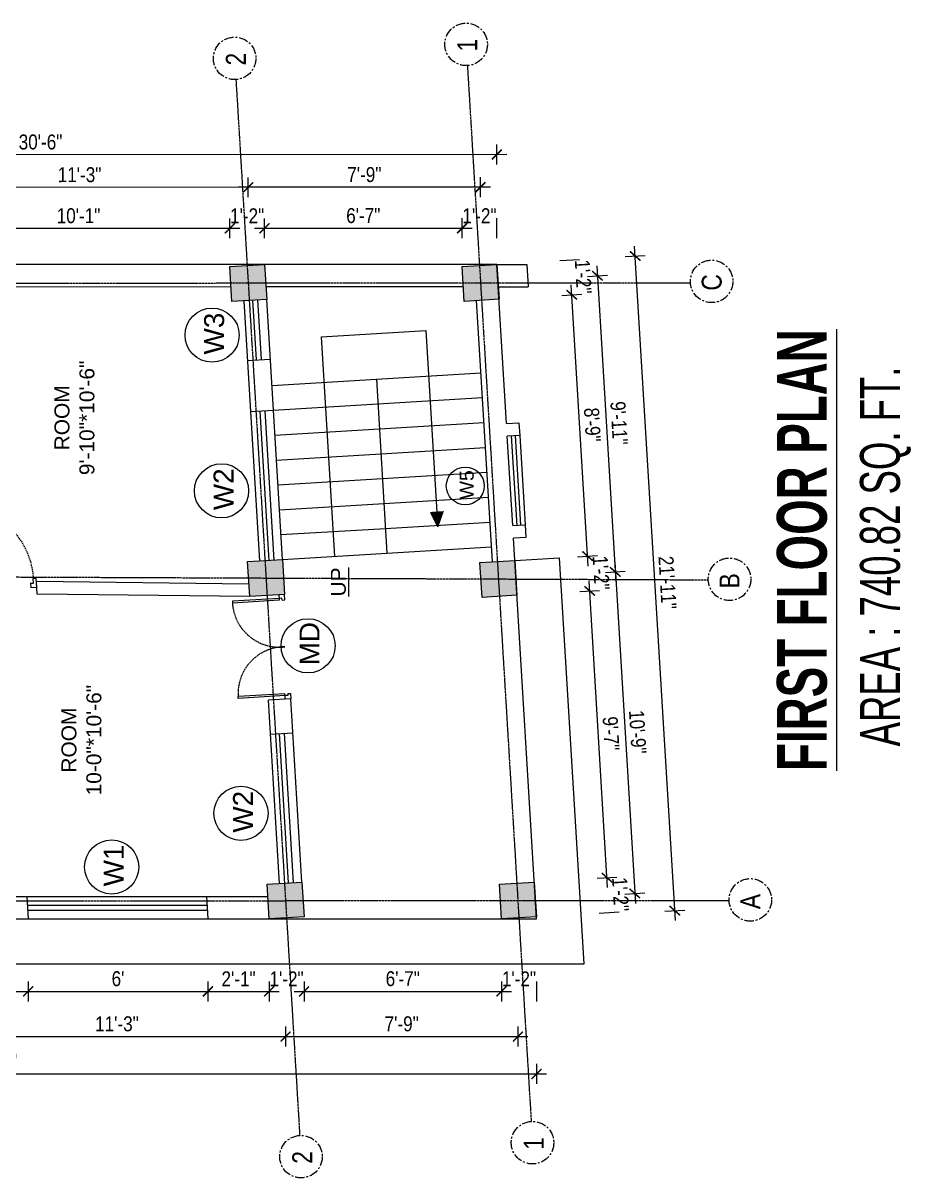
# Model space of a CAD drawing. Header units: inches. Extents: x -10117506 to -5032697, y -6529230 to -3254494.
# Drawn here: x -5033053.4 to -5032697.4, y -3257529.3 to -3257066 of the extents above; entities that cross this region are included whole.
import ezdxf

# ---------------------------------------------------------------- set-up
doc = ezdxf.new("R2010")
doc.units = ezdxf.units.IN
doc.header["$LTSCALE"] = 2
doc.header["$MEASUREMENT"] = 0
doc.header["$PDMODE"] = 34
doc.linetypes.add('CENTER', pattern=[2, 1.25, -0.25, 0.25, -0.25])
doc.linetypes.add('HIDDEN', pattern=[0.375, 0.25, -0.125])
doc.layers.get('0').update_dxf_attribs({"linetype": 'CONTINUOUS'})
doc.layers.get('DEFPOINTS').update_dxf_attribs({"color": 141, "linetype": 'CONTINUOUS'})
doc.layers.add('A-Hatch', color=7, linetype='CONTINUOUS')
for name, color, linetype, lineweight in [('Annotate-Lite.w', 177, 'CONTINUOUS', 9), ('Annotations-Bold.w', 177, 'CONTINUOUS', 13), ('DIM 1-100', 4, 'CONTINUOUS', 13), ('Door-Window.w', 4, 'CONTINUOUS', 15), ('TEXT', 181, 'CONTINUOUS', 25), ('Text-100.w', 254, 'CONTINUOUS', 9)]:
    doc.layers.add(name, color=color, linetype=linetype, lineweight=lineweight)
doc.styles.add('ARAIL', font='ARIALN.TTF')
doc.styles.add('Arial', font='arial.ttf', dxfattribs={"width": 0.8, "height": 12})
doc.styles.add('arial.', font='arial.ttf')
doc.styles.add('gaurav', font='arial.ttf')
doc.styles.get("Standard").update_dxf_attribs({"font": 'ARIALN.TTF'})
doc.dimstyles.new('1 by 96', dxfattribs={"dimtxt": 6, "dimasz": 4, "dimexe": 4, "dimexo": 4, "dimgap": 2, "dimtad": 1, "dimdec": 0, "dimzin": 0, "dimdsep": 46, "dimlunit": 4, "dimtxsty": 'Standard', "dimblk": 'ARCHTICK', "dimcen": 0, "dimdle": 4, "dimadec": 0, "dimazin": 0, "dimtfac": 1, "dimtdec": 0, "dimtix": 1, "dimtofl": 0, "dimtmove": 1, "dimatfit": 3, "dimldrblk": 'ARCHTICK', "dimfxl": 4, "dimfxlon": 1, "dimtolj": 1, "dimtzin": 0, "dimlwd": -1, "dimlwe": -1, "dimarcsym": 0})

# ---------------------------------------------------------------- blocks, each defined once
blk = doc.blocks.new('3-0')
at = {"ltscale": 3}
for p, q in [((11063.05, 10097.68), (11065.97, 10099.9)), ((11063.05, 10097.68), (11064.53, 10095.73)), ((11065.25, 10097.81), (11066.71, 10098.92)), ((11065.99, 10096.84), (11065.25, 10097.81)), ((11065.97, 10099.9), (11066.71, 10098.92)), ((11065.99, 10096.84), (11064.53, 10095.73)), ((11085.5, 10074.13), (11110.32, 10092.96)), ((11111.05, 10091.97), (11110.32, 10092.96)), ((11086.24, 10073.15), (11111.05, 10091.97)), ((11086.24, 10073.15), (11085.5, 10074.13)), ((11084.04, 10073.02), (11082.57, 10071.91)), ((11082.57, 10071.91), (11084.79, 10068.98)), ((11084.04, 10073.02), (11084.78, 10072.04)), ((11084.78, 10072.04), (11086.24, 10073.15)), ((11084.79, 10068.98), (11087.72, 10071.2)), ((11087.72, 10071.2), (11086.24, 10073.15))]:
    blk.add_line(p, q, dxfattribs=at)
at = {"layer": 'Door-Window.w', "color": 9, "linetype": 'HIDDEN', "lineweight": 18}
blk.add_arc((11085.5, 10074.13), 31.16, 37.1906, 127.1465, dxfattribs=at)
blk = doc.blocks.new('FDFDRE')
at = {"ltscale": 3}
for p, q in [((165701.11, -58637.82), (165701.1, -58641.5)), ((165701.1, -58641.5), (165703.55, -58641.5)), ((165704.78, -58637.83), (165701.11, -58637.82)), ((165703.55, -58641.5), (165703.53, -58672.63)), ((165704.78, -58639.66), (165703.55, -58639.66)), ((165703.55, -58639.66), (165703.55, -58641.5)), ((165703.55, -58641.5), (165704.78, -58641.5)), ((165704.78, -58641.5), (165704.76, -58672.65)), ((165704.78, -58639.66), (165704.78, -58637.83)), ((165766.98, -58637.83), (165770.65, -58637.82)), ((165766.98, -58639.66), (165766.98, -58637.83)), ((165766.98, -58639.66), (165768.2, -58639.66)), ((165766.98, -58641.5), (165767, -58672.65)), ((165768.2, -58641.5), (165766.98, -58641.5)), ((165768.2, -58639.66), (165768.2, -58641.5)), ((165770.65, -58641.5), (165768.2, -58641.5)), ((165768.2, -58641.5), (165768.22, -58672.63)), ((165770.65, -58637.82), (165770.65, -58641.5)), ((165703.53, -58672.63), (165704.76, -58672.65)), ((165768.22, -58672.63), (165767, -58672.65))]:
    blk.add_line(p, q, dxfattribs=at)
at = {"layer": 'Door-Window.w', "color": 9, "linetype": 'HIDDEN', "lineweight": 18}
for centre, start, end in [((165704.78, -58641.5), 269.96183, 3.38353), ((165766.98, -58641.5), 176.61647, 270.03817)]:
    blk.add_arc(centre, 31.16, start, end, dxfattribs=at)
blk = doc.blocks.new('*D1409')
at = {"layer": 'DEFPOINTS', "color": 0, "ltscale": 0.5, "transparency": 16777216}
for p in [(-5032848.43, -3257410.59), (-5032819.23, -3257408.83), (-5032847.58, -3257424.57)]:
    blk.add_point(p, dxfattribs=at)
at = {"layer": 'DIM 1-100', "color": 0, "ltscale": 0.5, "transparency": 16777216}
for p, q in [((-5032823.22, -3257409.07), (-5032815.24, -3257408.59)), ((-5032822.38, -3257423.04), (-5032814.39, -3257422.56))]:
    blk.add_line(p, q, dxfattribs=at)
at = {"layer": 'DIM 1-100', "color": 0, "ltscale": 0.5, "transparency": 16777216, "insert": (-5032813.81, -3257415.51), "char_height": 6, "attachment_point": 5, "rotation": 273.4571}
blk.add_mtext('\\A1;1\'-2"', dxfattribs=at)
blk = doc.blocks.new('_ArchTick')
at = {"color": 0, "linetype": 'ByBlock', "const_width": 0.15}
blk.add_lwpolyline([(-0.5, -0.5), (0.5, 0.5)], dxfattribs=at)
blk = doc.blocks.new('*D1410')
at = {"layer": 'DEFPOINTS', "color": 0, "ltscale": 0.5, "transparency": 16777216}
for p in [(-5032855.38, -3257295.58), (-5032826.18, -3257293.82), (-5032848.43, -3257410.59)]:
    blk.add_point(p, dxfattribs=at)
at = {"layer": 'DIM 1-100', "color": 0, "ltscale": 0.5, "transparency": 16777216}
for p, q in [((-5032818.99, -3257412.82), (-5032826.42, -3257289.83)), ((-5032830.17, -3257294.06), (-5032822.19, -3257293.58)), ((-5032823.22, -3257409.07), (-5032815.24, -3257408.59))]:
    blk.add_line(p, q, dxfattribs=at)
at = {"layer": 'DIM 1-100', "color": 0, "ltscale": 0.5, "transparency": 16777216, "xscale": 4, "yscale": 4, "zscale": 4}
for p, rotation in [((-5032826.18, -3257293.82), 93.45713446573382), ((-5032819.23, -3257408.83), 273.4571344657338)]:
    blk.add_blockref('_ArchTick', p, dxfattribs=dict(at, rotation=rotation))
at = {"layer": 'DIM 1-100', "color": 0, "ltscale": 0.5, "transparency": 16777216, "insert": (-5032817.65, -3257351.02), "char_height": 6, "attachment_point": 5, "rotation": 273.4571}
blk.add_mtext('\\A1;9\'-7"', dxfattribs=at)
blk = doc.blocks.new('*D1411')
at = {"layer": 'DEFPOINTS', "color": 0, "ltscale": 0.5, "transparency": 16777216}
for p in [(-5032856.22, -3257281.61), (-5032827.02, -3257279.84), (-5032855.38, -3257295.58)]:
    blk.add_point(p, dxfattribs=at)
at = {"layer": 'DIM 1-100', "color": 0, "ltscale": 0.5, "transparency": 16777216}
for p, q in [((-5032831.02, -3257280.09), (-5032823.03, -3257279.6)), ((-5032830.17, -3257294.06), (-5032822.19, -3257293.58))]:
    blk.add_line(p, q, dxfattribs=at)
at = {"layer": 'DIM 1-100', "color": 0, "ltscale": 0.5, "transparency": 16777216, "insert": (-5032821.6, -3257286.53), "char_height": 6, "attachment_point": 5, "rotation": 273.4571}
blk.add_mtext('\\A1;1\'-2"', dxfattribs=at)
blk = doc.blocks.new('*D1412')
at = {"layer": 'DEFPOINTS', "color": 0, "ltscale": 0.5, "transparency": 16777216}
for p in [(-5032833.36, -3257175.04), (-5032862.55, -3257176.8), (-5032856.22, -3257281.61)]:
    blk.add_point(p, dxfattribs=at)
at = {"layer": 'DIM 1-100', "color": 0, "ltscale": 0.5, "transparency": 16777216}
for p, q in [((-5032826.78, -3257283.84), (-5032833.6, -3257171.04)), ((-5032837.35, -3257175.28), (-5032829.36, -3257174.79)), ((-5032831.02, -3257280.09), (-5032823.03, -3257279.6))]:
    blk.add_line(p, q, dxfattribs=at)
at = {"layer": 'DIM 1-100', "color": 0, "ltscale": 0.5, "transparency": 16777216, "xscale": 4, "yscale": 4, "zscale": 4}
for p, rotation in [((-5032833.36, -3257175.04), 93.45713446573382), ((-5032827.02, -3257279.84), 273.4571344657338)]:
    blk.add_blockref('_ArchTick', p, dxfattribs=dict(at, rotation=rotation))
at = {"layer": 'DIM 1-100', "color": 0, "ltscale": 0.5, "transparency": 16777216, "insert": (-5032825.14, -3257227.13), "char_height": 6, "attachment_point": 5, "rotation": 273.4571}
blk.add_mtext('\\A1;8\'-9"', dxfattribs=at)
blk = doc.blocks.new('*D1413')
at = {"layer": 'DEFPOINTS', "color": 0, "ltscale": 0.5, "transparency": 16777216}
for p in [(-5032834.2, -3257161.06), (-5032863.4, -3257162.82), (-5032862.55, -3257176.8)]:
    blk.add_point(p, dxfattribs=at)
at = {"layer": 'DIM 1-100', "color": 0, "ltscale": 0.5, "transparency": 16777216}
for p, q in [((-5032838.19, -3257161.3), (-5032830.21, -3257160.82)), ((-5032837.35, -3257175.28), (-5032829.36, -3257174.79))]:
    blk.add_line(p, q, dxfattribs=at)
at = {"layer": 'DIM 1-100', "color": 0, "ltscale": 0.5, "transparency": 16777216, "insert": (-5032828.77, -3257167.75), "char_height": 6, "attachment_point": 5, "rotation": 273.4571}
blk.add_mtext('\\A1;1\'-2"', dxfattribs=at)
blk = doc.blocks.new('*D1414')
at = {"layer": 'DEFPOINTS', "color": 0, "ltscale": 0.5, "transparency": 16777216}
for p in [(-5032869.96, -3257170.23), (-5032815.91, -3257286.19), (-5032862.79, -3257289.02)]:
    blk.add_point(p, dxfattribs=at)
at = {"layer": 'DIM 1-100', "color": 0, "ltscale": 0.5, "transparency": 16777216}
for p, q in [((-5032827.07, -3257167.64), (-5032819.09, -3257167.16)), ((-5032823.32, -3257163.41), (-5032815.66, -3257290.18)), ((-5032819.9, -3257286.43), (-5032811.91, -3257285.94))]:
    blk.add_line(p, q, dxfattribs=at)
at = {"layer": 'DIM 1-100', "color": 0, "ltscale": 0.5, "transparency": 16777216, "xscale": 4, "yscale": 4, "zscale": 4}
for p, rotation in [((-5032823.08, -3257167.4), 93.45713446573382), ((-5032815.91, -3257286.19), 273.4571344657338)]:
    blk.add_blockref('_ArchTick', p, dxfattribs=dict(at, rotation=rotation))
at = {"layer": 'DIM 1-100', "color": 0, "ltscale": 0.5, "transparency": 16777216, "insert": (-5032814.44, -3257226.49), "char_height": 6, "attachment_point": 5, "rotation": 273.4571}
blk.add_mtext('\\A1;9\'-11"', dxfattribs=at)
blk = doc.blocks.new('*D1415')
at = {"layer": 'DEFPOINTS', "color": 0, "ltscale": 0.5, "transparency": 16777216}
for p in [(-5032862.79, -3257289.02), (-5032808.11, -3257415.17), (-5032854.99, -3257418)]:
    blk.add_point(p, dxfattribs=at)
at = {"layer": 'DIM 1-100', "color": 0, "ltscale": 0.5, "transparency": 16777216}
for p, q in [((-5032816.15, -3257282.19), (-5032807.87, -3257419.16)), ((-5032819.9, -3257286.43), (-5032811.91, -3257285.94)), ((-5032812.11, -3257415.41), (-5032804.12, -3257414.93))]:
    blk.add_line(p, q, dxfattribs=at)
at = {"layer": 'DIM 1-100', "color": 0, "ltscale": 0.5, "transparency": 16777216, "xscale": 4, "yscale": 4, "zscale": 4}
for p, rotation in [((-5032815.91, -3257286.19), 93.45713446573382), ((-5032808.11, -3257415.17), 273.4571344657338)]:
    blk.add_blockref('_ArchTick', p, dxfattribs=dict(at, rotation=rotation))
at = {"layer": 'DIM 1-100', "color": 0, "ltscale": 0.5, "transparency": 16777216, "insert": (-5032806.96, -3257350.37), "char_height": 6, "attachment_point": 5, "rotation": 273.4571}
blk.add_mtext('\\A1;10\'-9"', dxfattribs=at)
blk = doc.blocks.new('*D1416')
at = {"layer": 'DEFPOINTS', "color": 0, "ltscale": 0.5, "transparency": 16777216}
for p in [(-5032807.92, -3257159.47), (-5032863.4, -3257162.82), (-5032847.53, -3257425.41)]:
    blk.add_point(p, dxfattribs=at)
at = {"layer": 'DIM 1-100', "color": 0, "ltscale": 0.5, "transparency": 16777216}
for p, q in [((-5032791.82, -3257426.05), (-5032808.16, -3257155.48)), ((-5032811.92, -3257159.71), (-5032803.93, -3257159.23)), ((-5032796.05, -3257422.3), (-5032788.07, -3257421.82))]:
    blk.add_line(p, q, dxfattribs=at)
at = {"layer": 'DIM 1-100', "color": 0, "ltscale": 0.5, "transparency": 16777216, "xscale": 4, "yscale": 4, "zscale": 4}
for p, rotation in [((-5032807.92, -3257159.47), 93.45713446573382), ((-5032792.06, -3257422.06), 273.4571344657338)]:
    blk.add_blockref('_ArchTick', p, dxfattribs=dict(at, rotation=rotation))
at = {"layer": 'DIM 1-100', "color": 0, "ltscale": 0.5, "transparency": 16777216, "insert": (-5032794.99, -3257290.46), "char_height": 6, "attachment_point": 5, "rotation": 273.4571}
blk.add_mtext('\\A1;21\'-11"', dxfattribs=at)
blk = doc.blocks.new('*D1417')
at = {"layer": 'DEFPOINTS', "color": 0, "ltscale": 0.5, "transparency": 16777216}
for p in [(-5032963.15, -3257131.9), (-5032963.13, -3257170.27), (-5032869.96, -3257170.23)]:
    blk.add_point(p, dxfattribs=at)
at = {"layer": 'DIM 1-100', "color": 0, "ltscale": 0.5, "transparency": 16777216}
for p, q in [((-5032963.14, -3257135.9), (-5032963.15, -3257127.9)), ((-5032869.98, -3257135.86), (-5032869.98, -3257127.86)), ((-5032865.98, -3257131.86), (-5032967.15, -3257131.9))]:
    blk.add_line(p, q, dxfattribs=at)
at = {"layer": 'DIM 1-100', "color": 0, "ltscale": 0.5, "transparency": 16777216, "xscale": 4, "yscale": 4, "zscale": 4}
for p, rotation in [((-5032963.15, -3257131.9), 180.024891080432), ((-5032869.98, -3257131.86), 0.02489108043199906)]:
    blk.add_blockref('_ArchTick', p, dxfattribs=dict(at, rotation=rotation))
at = {"layer": 'DIM 1-100', "color": 0, "ltscale": 0.5, "transparency": 16777216, "insert": (-5032916.56, -3257126.82), "char_height": 6, "attachment_point": 5, "rotation": 0.0249}
blk.add_mtext('\\A1;7\'-9"', dxfattribs=at)
blk = doc.blocks.new('*D1418')
at = {"layer": 'DEFPOINTS', "color": 0, "ltscale": 0.5, "transparency": 16777216}
for p in [(-5033229.42, -3257118.89), (-5033229.4, -3257162.98), (-5032863.4, -3257162.82)]:
    blk.add_point(p, dxfattribs=at)
at = {"layer": 'DIM 1-100', "color": 0, "ltscale": 0.5, "transparency": 16777216}
for p, q in [((-5033229.41, -3257122.89), (-5033229.42, -3257114.89)), ((-5032863.41, -3257122.73), (-5032863.42, -3257114.73)), ((-5032859.42, -3257118.73), (-5033233.42, -3257118.89))]:
    blk.add_line(p, q, dxfattribs=at)
at = {"layer": 'DIM 1-100', "color": 0, "ltscale": 0.5, "transparency": 16777216, "xscale": 4, "yscale": 4, "zscale": 4}
for p, rotation in [((-5032863.42, -3257118.73), 0.02489108051840993), ((-5033229.42, -3257118.89), 180.0248910805184)]:
    blk.add_blockref('_ArchTick', p, dxfattribs=dict(at, rotation=rotation))
at = {"layer": 'DIM 1-100', "color": 0, "ltscale": 0.5, "transparency": 16777216, "insert": (-5033046.42, -3257113.75), "char_height": 6, "attachment_point": 5, "rotation": 0.0249}
blk.add_mtext('\\A1;30\'-6"', dxfattribs=at)
blk = doc.blocks.new('*D1419')
at = {"layer": 'DEFPOINTS', "color": 0, "ltscale": 0.5, "transparency": 16777216}
for p in [(-5032970.54, -3257148.36), (-5032970.54, -3257163.71), (-5032956.56, -3257162.86)]:
    blk.add_point(p, dxfattribs=at)
at = {"layer": 'DIM 1-100', "color": 0, "ltscale": 0.5, "transparency": 16777216}
for p, q in [((-5032970.54, -3257152.36), (-5032970.55, -3257144.36)), ((-5032956.57, -3257152.35), (-5032956.57, -3257144.35))]:
    blk.add_line(p, q, dxfattribs=at)
at = {"layer": 'DIM 1-100', "color": 0, "ltscale": 0.5, "transparency": 16777216, "insert": (-5032963.56, -3257143.34), "char_height": 6, "attachment_point": 5, "rotation": 0.0249}
blk.add_mtext('\\A1;1\'-2"', dxfattribs=at)
blk = doc.blocks.new('*D1420')
at = {"layer": 'DEFPOINTS', "color": 0, "ltscale": 0.5, "transparency": 16777216}
for p in [(-5032877.38, -3257148.32), (-5032956.56, -3257162.86), (-5032877.37, -3257163.67)]:
    blk.add_point(p, dxfattribs=at)
at = {"layer": 'DIM 1-100', "color": 0, "ltscale": 0.5, "transparency": 16777216}
for p, q in [((-5032960.57, -3257148.35), (-5032873.38, -3257148.32)), ((-5032956.57, -3257152.35), (-5032956.57, -3257144.35)), ((-5032877.38, -3257152.32), (-5032877.38, -3257144.32))]:
    blk.add_line(p, q, dxfattribs=at)
at = {"layer": 'DIM 1-100', "color": 0, "ltscale": 0.5, "transparency": 16777216, "xscale": 4, "yscale": 4, "zscale": 4}
for p, rotation in [((-5032956.57, -3257148.35), 180.0248910777408), ((-5032877.38, -3257148.32), 0.02489107774082232)]:
    blk.add_blockref('_ArchTick', p, dxfattribs=dict(at, rotation=rotation))
at = {"layer": 'DIM 1-100', "color": 0, "ltscale": 0.5, "transparency": 16777216, "insert": (-5032916.98, -3257143.27), "char_height": 6, "attachment_point": 5, "rotation": 0.0249}
blk.add_mtext('\\A1;6\'-7"', dxfattribs=at)
blk = doc.blocks.new('*D1421')
at = {"layer": 'DEFPOINTS', "color": 0, "ltscale": 0.5, "transparency": 16777216}
for p in [(-5032863.4, -3257148.31), (-5032877.37, -3257163.67), (-5032863.4, -3257162.82)]:
    blk.add_point(p, dxfattribs=at)
at = {"layer": 'DIM 1-100', "color": 0, "ltscale": 0.5, "transparency": 16777216}
for p, q in [((-5032877.38, -3257152.32), (-5032877.38, -3257144.32)), ((-5032863.4, -3257152.31), (-5032863.4, -3257144.31))]:
    blk.add_line(p, q, dxfattribs=at)
at = {"layer": 'DIM 1-100', "color": 0, "ltscale": 0.5, "transparency": 16777216, "insert": (-5032870.39, -3257143.3), "char_height": 6, "attachment_point": 5, "rotation": 0.0249}
blk.add_mtext('\\A1;1\'-2"', dxfattribs=at)
blk = doc.blocks.new('*D1422')
at = {"layer": 'DEFPOINTS', "color": 0, "ltscale": 0.5, "transparency": 16777216}
for p in [(-5033091.81, -3257148.41), (-5033091.81, -3257162.92), (-5032970.54, -3257163.71)]:
    blk.add_point(p, dxfattribs=at)
at = {"layer": 'DIM 1-100', "color": 0, "ltscale": 0.5, "transparency": 16777216}
for p, q in [((-5032966.54, -3257148.36), (-5033095.81, -3257148.41)), ((-5033091.81, -3257152.41), (-5033091.81, -3257144.41)), ((-5032970.54, -3257152.36), (-5032970.55, -3257144.36))]:
    blk.add_line(p, q, dxfattribs=at)
at = {"layer": 'DIM 1-100', "color": 0, "ltscale": 0.5, "transparency": 16777216, "xscale": 4, "yscale": 4, "zscale": 4}
for p, rotation in [((-5033091.81, -3257148.41), 180.0248910777408), ((-5032970.54, -3257148.36), 0.0248910777407918)]:
    blk.add_blockref('_ArchTick', p, dxfattribs=dict(at, rotation=rotation))
at = {"layer": 'DIM 1-100', "color": 0, "ltscale": 0.5, "transparency": 16777216, "insert": (-5033031.18, -3257143.32), "char_height": 6, "attachment_point": 5, "rotation": 0.0249}
blk.add_mtext('\\A1;10\'-1"', dxfattribs=at)
blk = doc.blocks.new('*D1433')
at = {"layer": 'DEFPOINTS', "color": 0, "ltscale": 0.5, "transparency": 16777216}
for p in [(-5033098.39, -3257131.96), (-5033098.37, -3257170.33), (-5032963.13, -3257170.27)]:
    blk.add_point(p, dxfattribs=at)
at = {"layer": 'DIM 1-100', "color": 0, "ltscale": 0.5, "transparency": 16777216}
for p, q in [((-5033098.39, -3257135.96), (-5033098.39, -3257127.96)), ((-5032963.14, -3257135.9), (-5032963.15, -3257127.9)), ((-5032959.15, -3257131.9), (-5033102.39, -3257131.96))]:
    blk.add_line(p, q, dxfattribs=at)
at = {"layer": 'DIM 1-100', "color": 0, "ltscale": 0.5, "transparency": 16777216, "xscale": 4, "yscale": 4, "zscale": 4}
for p, rotation in [((-5033098.39, -3257131.96), 180.0248910777408), ((-5032963.15, -3257131.9), 0.0248910777407918)]:
    blk.add_blockref('_ArchTick', p, dxfattribs=dict(at, rotation=rotation))
at = {"layer": 'DIM 1-100', "color": 0, "ltscale": 0.5, "transparency": 16777216, "insert": (-5033030.77, -3257126.87), "char_height": 6, "attachment_point": 5, "rotation": 0.0249}
blk.add_mtext('\\A1;11\'-3"', dxfattribs=at)
blk = doc.blocks.new('*D1441')
at = {"layer": 'DEFPOINTS', "color": 0, "ltscale": 0.5, "transparency": 16777216}
for p in [(-5033076, -3257424.57), (-5033051.4, -3257425.41), (-5033051.4, -3257454.47)]:
    blk.add_point(p, dxfattribs=at)
at = {"layer": 'DIM 1-100', "color": 0, "ltscale": 0.5, "transparency": 16777216}
for p, q in [((-5033080, -3257454.47), (-5033047.4, -3257454.47)), ((-5033076, -3257450.47), (-5033076, -3257458.47)), ((-5033051.4, -3257450.47), (-5033051.4, -3257458.47))]:
    blk.add_line(p, q, dxfattribs=at)
at = {"layer": 'DIM 1-100', "color": 0, "ltscale": 0.5, "transparency": 16777216, "xscale": 4, "yscale": 4, "zscale": 4, "rotation": 180}
blk.add_blockref('_ArchTick', (-5033076, -3257454.47), dxfattribs=at)
at = {"layer": 'DIM 1-100', "color": 0, "ltscale": 0.5, "transparency": 16777216, "xscale": 4, "yscale": 4, "zscale": 4}
blk.add_blockref('_ArchTick', (-5033051.4, -3257454.47), dxfattribs=at)
at = {"layer": 'DIM 1-100', "color": 0, "ltscale": 0.5, "transparency": 16777216, "insert": (-5033063.7, -3257449.45), "char_height": 6, "attachment_point": 5}
blk.add_mtext('\\A1;2\'-1"', dxfattribs=at)
blk = doc.blocks.new('*D1442')
at = {"layer": 'DEFPOINTS', "color": 0, "ltscale": 0.5, "transparency": 16777216}
for p in [(-5033051.4, -3257425.41), (-5032979.27, -3257425.41), (-5032979.27, -3257454.47)]:
    blk.add_point(p, dxfattribs=at)
at = {"layer": 'DIM 1-100', "color": 0, "ltscale": 0.5, "transparency": 16777216}
for p, q in [((-5033055.4, -3257454.47), (-5032975.27, -3257454.47)), ((-5033051.4, -3257450.47), (-5033051.4, -3257458.47)), ((-5032979.27, -3257450.47), (-5032979.27, -3257458.47))]:
    blk.add_line(p, q, dxfattribs=at)
at = {"layer": 'DIM 1-100', "color": 0, "ltscale": 0.5, "transparency": 16777216, "xscale": 4, "yscale": 4, "zscale": 4, "rotation": 180}
blk.add_blockref('_ArchTick', (-5033051.4, -3257454.47), dxfattribs=at)
at = {"layer": 'DIM 1-100', "color": 0, "ltscale": 0.5, "transparency": 16777216, "xscale": 4, "yscale": 4, "zscale": 4}
blk.add_blockref('_ArchTick', (-5032979.27, -3257454.47), dxfattribs=at)
at = {"layer": 'DIM 1-100', "color": 0, "ltscale": 0.5, "transparency": 16777216, "insert": (-5033015.34, -3257449.4), "char_height": 6, "attachment_point": 5}
blk.add_mtext("\\A1;6'", dxfattribs=at)
blk = doc.blocks.new('*D1443')
at = {"layer": 'DEFPOINTS', "color": 0, "ltscale": 0.5, "transparency": 16777216}
for p in [(-5032979.27, -3257425.41), (-5032954.73, -3257425.41), (-5032954.73, -3257454.47)]:
    blk.add_point(p, dxfattribs=at)
at = {"layer": 'DIM 1-100', "color": 0, "ltscale": 0.5, "transparency": 16777216}
for p, q in [((-5032983.27, -3257454.47), (-5032950.73, -3257454.47)), ((-5032979.27, -3257450.47), (-5032979.27, -3257458.47)), ((-5032954.73, -3257450.47), (-5032954.73, -3257458.47))]:
    blk.add_line(p, q, dxfattribs=at)
at = {"layer": 'DIM 1-100', "color": 0, "ltscale": 0.5, "transparency": 16777216, "xscale": 4, "yscale": 4, "zscale": 4, "rotation": 180}
blk.add_blockref('_ArchTick', (-5032979.27, -3257454.47), dxfattribs=at)
at = {"layer": 'DIM 1-100', "color": 0, "ltscale": 0.5, "transparency": 16777216, "xscale": 4, "yscale": 4, "zscale": 4}
blk.add_blockref('_ArchTick', (-5032954.73, -3257454.47), dxfattribs=at)
at = {"layer": 'DIM 1-100', "color": 0, "ltscale": 0.5, "transparency": 16777216, "insert": (-5032967, -3257449.45), "char_height": 6, "attachment_point": 5}
blk.add_mtext('\\A1;2\'-1"', dxfattribs=at)
blk = doc.blocks.new('*D1444')
at = {"layer": 'DEFPOINTS', "color": 0, "ltscale": 0.5, "transparency": 16777216}
for p in [(-5032954.73, -3257425.41), (-5032940.75, -3257424.57), (-5032940.75, -3257454.47)]:
    blk.add_point(p, dxfattribs=at)
at = {"layer": 'DIM 1-100', "color": 0, "ltscale": 0.5, "transparency": 16777216}
for p, q in [((-5032954.73, -3257450.47), (-5032954.73, -3257458.47)), ((-5032940.75, -3257450.47), (-5032940.75, -3257458.47))]:
    blk.add_line(p, q, dxfattribs=at)
at = {"layer": 'DIM 1-100', "color": 0, "ltscale": 0.5, "transparency": 16777216, "insert": (-5032947.74, -3257449.45), "char_height": 6, "attachment_point": 5}
blk.add_mtext('\\A1;1\'-2"', dxfattribs=at)
blk = doc.blocks.new('*D1445')
at = {"layer": 'DEFPOINTS', "color": 0, "ltscale": 0.5, "transparency": 16777216}
for p in [(-5032940.75, -3257424.57), (-5032861.56, -3257425.41), (-5032861.56, -3257454.47)]:
    blk.add_point(p, dxfattribs=at)
at = {"layer": 'DIM 1-100', "color": 0, "ltscale": 0.5, "transparency": 16777216}
for p, q in [((-5032944.75, -3257454.47), (-5032857.56, -3257454.47)), ((-5032940.75, -3257450.47), (-5032940.75, -3257458.47)), ((-5032861.56, -3257450.47), (-5032861.56, -3257458.47))]:
    blk.add_line(p, q, dxfattribs=at)
at = {"layer": 'DIM 1-100', "color": 0, "ltscale": 0.5, "transparency": 16777216, "xscale": 4, "yscale": 4, "zscale": 4, "rotation": 180}
blk.add_blockref('_ArchTick', (-5032940.75, -3257454.47), dxfattribs=at)
at = {"layer": 'DIM 1-100', "color": 0, "ltscale": 0.5, "transparency": 16777216, "xscale": 4, "yscale": 4, "zscale": 4}
blk.add_blockref('_ArchTick', (-5032861.56, -3257454.47), dxfattribs=at)
at = {"layer": 'DIM 1-100', "color": 0, "ltscale": 0.5, "transparency": 16777216, "insert": (-5032901.16, -3257449.4), "char_height": 6, "attachment_point": 5}
blk.add_mtext('\\A1;6\'-7"', dxfattribs=at)
blk = doc.blocks.new('*D1446')
at = {"layer": 'DEFPOINTS', "color": 0, "ltscale": 0.5, "transparency": 16777216}
for p in [(-5032861.56, -3257425.41), (-5032847.53, -3257425.41), (-5032847.53, -3257454.47)]:
    blk.add_point(p, dxfattribs=at)
at = {"layer": 'DIM 1-100', "color": 0, "ltscale": 0.5, "transparency": 16777216}
for p, q in [((-5032861.56, -3257450.47), (-5032861.56, -3257458.47)), ((-5032847.53, -3257450.47), (-5032847.53, -3257458.47))]:
    blk.add_line(p, q, dxfattribs=at)
at = {"layer": 'DIM 1-100', "color": 0, "ltscale": 0.5, "transparency": 16777216, "insert": (-5032854.55, -3257449.45), "char_height": 6, "attachment_point": 5}
blk.add_mtext('\\A1;1\'-2"', dxfattribs=at)
blk = doc.blocks.new('*D1450')
at = {"layer": 'DEFPOINTS', "color": 0, "ltscale": 0.5, "transparency": 16777216}
for p in [(-5033083.41, -3257418), (-5032948.16, -3257418.07), (-5032948.16, -3257472.58)]:
    blk.add_point(p, dxfattribs=at)
at = {"layer": 'DIM 1-100', "color": 0, "ltscale": 0.5, "transparency": 16777216}
for p, q in [((-5033087.41, -3257472.58), (-5032944.16, -3257472.58)), ((-5033083.41, -3257468.58), (-5033083.41, -3257476.58)), ((-5032948.16, -3257468.58), (-5032948.16, -3257476.58))]:
    blk.add_line(p, q, dxfattribs=at)
at = {"layer": 'DIM 1-100', "color": 0, "ltscale": 0.5, "transparency": 16777216, "xscale": 4, "yscale": 4, "zscale": 4, "rotation": 180}
blk.add_blockref('_ArchTick', (-5033083.41, -3257472.58), dxfattribs=at)
at = {"layer": 'DIM 1-100', "color": 0, "ltscale": 0.5, "transparency": 16777216, "xscale": 4, "yscale": 4, "zscale": 4}
blk.add_blockref('_ArchTick', (-5032948.16, -3257472.58), dxfattribs=at)
at = {"layer": 'DIM 1-100', "color": 0, "ltscale": 0.5, "transparency": 16777216, "insert": (-5033015.78, -3257467.52), "char_height": 6, "attachment_point": 5}
blk.add_mtext('\\A1;11\'-3"', dxfattribs=at)
blk = doc.blocks.new('*D1451')
at = {"layer": 'DEFPOINTS', "color": 0, "ltscale": 0.5, "transparency": 16777216}
for p in [(-5032948.16, -3257418.07), (-5032854.99, -3257418), (-5032854.99, -3257472.58)]:
    blk.add_point(p, dxfattribs=at)
at = {"layer": 'DIM 1-100', "color": 0, "ltscale": 0.5, "transparency": 16777216}
for p, q in [((-5032952.16, -3257472.58), (-5032850.99, -3257472.58)), ((-5032948.16, -3257468.58), (-5032948.16, -3257476.58)), ((-5032854.99, -3257468.58), (-5032854.99, -3257476.58))]:
    blk.add_line(p, q, dxfattribs=at)
at = {"layer": 'DIM 1-100', "color": 0, "ltscale": 0.5, "transparency": 16777216, "xscale": 4, "yscale": 4, "zscale": 4, "rotation": 180}
blk.add_blockref('_ArchTick', (-5032948.16, -3257472.58), dxfattribs=at)
at = {"layer": 'DIM 1-100', "color": 0, "ltscale": 0.5, "transparency": 16777216, "xscale": 4, "yscale": 4, "zscale": 4}
blk.add_blockref('_ArchTick', (-5032854.99, -3257472.58), dxfattribs=at)
at = {"layer": 'DIM 1-100', "color": 0, "ltscale": 0.5, "transparency": 16777216, "insert": (-5032901.58, -3257467.52), "char_height": 6, "attachment_point": 5}
blk.add_mtext('\\A1;7\'-9"', dxfattribs=at)
blk = doc.blocks.new('*D1452')
at = {"layer": 'DEFPOINTS', "color": 0, "ltscale": 0.5, "transparency": 16777216}
for p in [(-5033281.59, -3257425.41), (-5032847.53, -3257425.41), (-5032847.53, -3257487.59)]:
    blk.add_point(p, dxfattribs=at)
at = {"layer": 'DIM 1-100', "color": 0, "ltscale": 0.5, "transparency": 16777216}
for p, q in [((-5033281.59, -3257483.59), (-5033281.59, -3257491.59)), ((-5032847.53, -3257483.59), (-5032847.53, -3257491.59)), ((-5033285.59, -3257487.59), (-5032843.53, -3257487.59))]:
    blk.add_line(p, q, dxfattribs=at)
at = {"layer": 'DIM 1-100', "color": 0, "ltscale": 0.5, "transparency": 16777216, "xscale": 4, "yscale": 4, "zscale": 4, "rotation": 180}
blk.add_blockref('_ArchTick', (-5033281.59, -3257487.59), dxfattribs=at)
at = {"layer": 'DIM 1-100', "color": 0, "ltscale": 0.5, "transparency": 16777216, "xscale": 4, "yscale": 4, "zscale": 4}
blk.add_blockref('_ArchTick', (-5032847.53, -3257487.59), dxfattribs=at)
at = {"layer": 'DIM 1-100', "color": 0, "ltscale": 0.5, "transparency": 16777216, "insert": (-5033064.56, -3257482.52), "char_height": 6, "attachment_point": 5}
blk.add_mtext('\\A1;36\'-2"', dxfattribs=at)

msp = doc.modelspace()

# ---------------------------------------------------------------- hatches: boundary and pattern name
at = {"ltscale": 0.5}
for points in [[(-5032970.54, -3257163.71), (-5032969.69, -3257177.68), (-5032955.72, -3257176.84), (-5032956.56, -3257162.86)], [(-5032877.37, -3257163.67), (-5032876.53, -3257177.64), (-5032862.55, -3257176.8), (-5032863.4, -3257162.82)], [(-5032963.39, -3257282.07), (-5032962.54, -3257296.04), (-5032948.57, -3257295.2), (-5032949.41, -3257281.23)], [(-5032870.19, -3257282.45), (-5032869.35, -3257296.43), (-5032855.38, -3257295.58), (-5032856.22, -3257281.61)], [(-5032955.57, -3257411.44), (-5032954.73, -3257425.41), (-5032940.75, -3257424.57), (-5032941.6, -3257410.59)], [(-5032862.4, -3257411.44), (-5032861.56, -3257425.41), (-5032847.58, -3257424.57), (-5032848.43, -3257410.59)]]:
    msp.add_hatch(color=1, dxfattribs=at).paths.add_polyline_path(points)
at = {"layer": 'A-Hatch', "ltscale": 0.5}
h = msp.add_hatch(dxfattribs=at)
h.set_pattern_fill('ANSI31', color=256, angle=93.4571)
h.set_pattern_definition([(138.4571344673, (-8592747.3631, 1628223.07414), (-0.0828975237451, -0.093557471946), [])])
h.paths.add_polyline_path([(-5032887.09, -3257268.07), (-5032884.95, -3257262.01), (-5032889.95, -3257262.31)])

# ---------------------------------------------------------------- linework, layer by layer
at = {"ltscale": 0.5}
for p, q in [((-5032863.4, -3257162.82), (-5033229.4, -3257162.98)), ((-5032859.54, -3257226.71), (-5032863.4, -3257162.82)), ((-5032863.4, -3257162.82), (-5032851.37, -3257162.82)), ((-5032851.37, -3257162.82), (-5032850.83, -3257171.82)), ((-5032970.04, -3257171.87), (-5033091.26, -3257171.92)), ((-5032876.88, -3257171.83), (-5032956.02, -3257171.86)), ((-5032862.85, -3257171.82), (-5032850.83, -3257171.82)), ((-5032958.4, -3257281.77), (-5032964.7, -3257177.38)), ((-5032959.76, -3257201.13), (-5032961.21, -3257177.17)), ((-5032957.77, -3257201.01), (-5032959.21, -3257177.05)), ((-5032949.41, -3257281.23), (-5032955.72, -3257176.84)), ((-5032865.2, -3257282.15), (-5032871.54, -3257177.34)), ((-5032933.77, -3257191.86), (-5032891.85, -3257189.32)), ((-5032891.85, -3257189.32), (-5032887.45, -3257262.16)), ((-5032928.45, -3257279.96), (-5032933.77, -3257191.86)), ((-5032963.26, -3257201.34), (-5032954.27, -3257200.8)), ((-5032953.63, -3257211.35), (-5032911.71, -3257208.82)), ((-5032911.71, -3257208.82), (-5032869.79, -3257206.29)), ((-5032911.71, -3257208.82), (-5032907.49, -3257278.69)), ((-5032911.11, -3257218.8), (-5032869.18, -3257216.27)), ((-5032962.01, -3257221.88), (-5032953.03, -3257221.33)), ((-5032958.52, -3257221.67), (-5032954.9, -3257281.56)), ((-5032956.52, -3257221.55), (-5032952.91, -3257281.44)), ((-5032953.03, -3257221.33), (-5032911.11, -3257218.8)), ((-5032910.5, -3257228.78), (-5032868.58, -3257226.25)), ((-5032859.54, -3257226.71), (-5032854.55, -3257226.41)), ((-5032854.55, -3257226.41), (-5032854.24, -3257231.4)), ((-5032952.43, -3257231.32), (-5032910.5, -3257228.78)), ((-5032854.24, -3257231.4), (-5032859.24, -3257231.7)), ((-5032857.06, -3257267.63), (-5032859.24, -3257231.7)), ((-5032855.32, -3257267.53), (-5032857.49, -3257231.59)), ((-5032853.82, -3257267.44), (-5032855.99, -3257231.5)), ((-5032854.24, -3257231.4), (-5032852.07, -3257267.33)), ((-5032909.9, -3257238.77), (-5032867.98, -3257236.23)), ((-5032951.83, -3257241.3), (-5032909.9, -3257238.77)), ((-5032951.22, -3257251.28), (-5032909.3, -3257248.75)), ((-5032909.3, -3257248.75), (-5032867.38, -3257246.21)), ((-5032950.62, -3257261.26), (-5032908.7, -3257258.73)), ((-5032908.7, -3257258.73), (-5032866.77, -3257256.2)), ((-5032889.95, -3257262.31), (-5032884.95, -3257262.01)), ((-5032887.09, -3257268.07), (-5032889.95, -3257262.31)), ((-5032887.09, -3257268.07), (-5032884.95, -3257262.01)), ((-5032950.02, -3257271.24), (-5032908.09, -3257268.71)), ((-5032908.09, -3257268.71), (-5032866.17, -3257266.18)), ((-5032857.06, -3257267.63), (-5032852.07, -3257267.33)), ((-5032852.07, -3257267.33), (-5032851.77, -3257272.32)), ((-5032865.2, -3257282.15), (-5032865.75, -3257273.17)), ((-5032851.77, -3257272.32), (-5032856.76, -3257272.62)), ((-5032847.53, -3257425.41), (-5032856.76, -3257272.62)), ((-5032907.49, -3257278.69), (-5032865.57, -3257276.16)), ((-5032949.41, -3257281.23), (-5032907.49, -3257278.69)), ((-5032856.22, -3257281.61), (-5032838.25, -3257280.52)), ((-5032828.41, -3257443.41), (-5032838.25, -3257280.52)), ((-5032962.85, -3257291.04), (-5033048.06, -3257290.06)), ((-5033047.76, -3257295.06), (-5033048.06, -3257290.06)), ((-5032962.54, -3257296.04), (-5033047.76, -3257295.06)), ((-5032946.04, -3257337.12), (-5032955.02, -3257337.67)), ((-5032950.58, -3257411.13), (-5032955.02, -3257337.67)), ((-5032941.6, -3257410.59), (-5032946.04, -3257337.12)), ((-5032954.2, -3257351.24), (-5032945.22, -3257350.7)), ((-5032950.71, -3257351.03), (-5032947.09, -3257410.92)), ((-5032948.71, -3257350.91), (-5032945.09, -3257410.8)), ((-5033076.49, -3257416.41), (-5032955.27, -3257416.41)), ((-5033051.95, -3257416.41), (-5033051.4, -3257425.41)), ((-5032979.82, -3257416.41), (-5032979.27, -3257425.41)), ((-5033051.74, -3257419.91), (-5032979.61, -3257419.91)), ((-5033051.62, -3257421.91), (-5032979.48, -3257421.91)), ((-5033080.96, -3257425.41), (-5032847.53, -3257425.41)), ((-5033280.09, -3257443.41), (-5032828.41, -3257443.41))]:
    msp.add_line(p, q, dxfattribs=at)
for points in [[(-5032969.69, -3257177.68), (-5032970.54, -3257163.71), (-5032956.56, -3257162.86), (-5032955.72, -3257176.84)], [(-5032876.53, -3257177.64), (-5032877.37, -3257163.67), (-5032863.4, -3257162.82), (-5032862.55, -3257176.8)], [(-5032962.54, -3257296.04), (-5032963.39, -3257282.07), (-5032949.41, -3257281.23), (-5032948.57, -3257295.2)], [(-5032869.35, -3257296.43), (-5032870.19, -3257282.45), (-5032856.22, -3257281.61), (-5032855.38, -3257295.58)], [(-5032954.73, -3257425.41), (-5032955.57, -3257411.44), (-5032941.6, -3257410.59), (-5032940.75, -3257424.57)], [(-5032861.56, -3257425.41), (-5032862.4, -3257411.44), (-5032848.43, -3257410.59), (-5032847.58, -3257424.57)]]:
    msp.add_lwpolyline(points, close=True, dxfattribs=at)
at = {"layer": 'Annotate-Lite.w', "ltscale": 0.005}
for centre, radius in [((-5032977.61, -3257191.2), 10.86), ((-5032973.83, -3257253.66), 10.86), ((-5032876.08, -3257251.7), 7.6), ((-5032939.11, -3257315.84), 10.86), ((-5032966.02, -3257383.02), 10.86), ((-5033017.87, -3257404.58), 10.86)]:
    msp.add_circle(centre, radius, dxfattribs=at)
at = {"layer": 'Annotations-Bold.w', "linetype": 'CENTER', "ltscale": 0.3}
for p, q in [((-5032875.21, -3257083.36), (-5032849.64, -3257506.63)), ((-5032968.04, -3257088.97), (-5032942.47, -3257512.24)), ((-5033366.68, -3257170.45), (-5032785.63, -3257170.2)), ((-5033361.1, -3257286.97), (-5032778.63, -3257289.36)), ((-5033353.73, -3257418.37), (-5032770.66, -3257417.94))]:
    msp.add_line(p, q, dxfattribs=at)
at = {"layer": 'Annotations-Bold.w', "linetype": 'CENTER', "ltscale": 1.5}
for centre in [(-5032875.74, -3257074.55), (-5032968.57, -3257080.16), (-5032777.29, -3257169.63), (-5032770.11, -3257289.14), (-5032761.77, -3257417.76), (-5032849.12, -3257515.15), (-5032941.96, -3257520.76)]:
    msp.add_circle(centre, 8.53, dxfattribs=at)

# ---------------------------------------------------------------- block references
at = {"layer": 'Door-Window.w', "linetype": 'ByBlock', "xscale": -0.9997910043702506, "yscale": 0.9997910037636757, "zscale": 0.9997910039624012, "rotation": 310.6477296775701}
msp.add_blockref('3-0', (-5033502.68, -3272260.87), dxfattribs=at)
at = {"layer": 'Door-Window.w', "ltscale": 0.005, "xscale": 0.6039383709430695, "yscale": 0.6039383709430695, "zscale": 0.6039383709985556, "rotation": 273.4571344673241}
msp.add_blockref('FDFDRE', (-5003633.99, -3155268.55), dxfattribs=at)

# ---------------------------------------------------------------- texts
at = {"layer": 'Annotate-Lite.w', "ltscale": 0.005, "attachment_point": 1, "rotation": 90, "style": 'gaurav'}
for s, insert, char_height in [('W3', (-5032980.8, -3257198.95), 8), ('W2', (-5032977.02, -3257261.41), 8), ('W5', (-5032878.31, -3257257.12), 5.6), ('MD', (-5032942.54, -3257323.67), 8), ('W2', (-5032969.21, -3257390.78), 8), ('W1', (-5033021.06, -3257412.33), 8)]:
    msp.add_mtext_dynamic_manual_height_columns(s, width=8, gutter_width=100, heights=[0], dxfattribs=dict(at, insert=insert, char_height=char_height))
at = {"layer": 'Annotations-Bold.w', "linetype": 'CENTER', "ltscale": 1.5, "char_height": 8, "attachment_point": 1, "rotation": 90, "style": 'ARAIL'}
for s, insert in [('1', (-5032879.25, -3257077.42)), ('2', (-5032972.08, -3257083.02)), ('C', (-5032781.27, -3257173.35)), ('B', (-5032774.12, -3257292.82)), ('A', (-5032765.74, -3257421.48)), ('1', (-5032852.63, -3257518.01)), ('2', (-5032945.46, -3257523.62))]:
    msp.add_mtext_dynamic_manual_height_columns(s, width=6.5393, gutter_width=100, heights=[0], dxfattribs=dict(at, insert=insert))
at = {"layer": 'TEXT', "lineweight": -2, "char_height": 6, "attachment_point": 5, "rotation": 90, "style": 'arial.'}
for s, insert in [('ROOM\\P9\'-10"*10\'-6"', (-5033032.78, -3257224.38)), ('ROOM\\P10-0"*10\'-6"', (-5033029.99, -3257353.67))]:
    msp.add_mtext_dynamic_manual_height_columns(s, width=45.7314, gutter_width=30, heights=[0], dxfattribs=dict(at, insert=insert))
at = {"layer": 'TEXT', "lineweight": -2, "insert": (-5032926.94, -3257290.21), "char_height": 6, "width": 21.0855, "attachment_point": 5, "rotation": 90, "style": 'arial.'}
msp.add_mtext('{\\LUP}', dxfattribs=at)
at = {"layer": 'Text-100.w', "insert": (-5032751.11, -3257279.99), "char_height": 20, "width": 569.1024, "attachment_point": 2, "rotation": 90, "style": 'Arial'}
msp.add_mtext('\\A1;{\\fArial Narrow|b1|i0|c0|p34;\\L FIRST FLOOR PLAN\\P\\fArial Narrow|b0|i0|c0|p34;\\H0.8x;\\lAREA : 740.82 SQ. FT.\\H1.02306x; }', dxfattribs=at)

# ---------------------------------------------------------------- dimensions: what is measured, and where the dimension line sits
at = {"layer": 'DIM 1-100', "ltscale": 0.5}
for p1, p2, distance, picture, middle in [((-5032863.4, -3257162.82), (-5033229.4, -3257162.98), -44.09, '*D1418', (-5033046.42, -3257113.75)), ((-5032869.96, -3257170.23), (-5032963.13, -3257170.27), -38.37, '*D1417', (-5032916.56, -3257126.82)), ((-5033281.59, -3257425.41), (-5032847.53, -3257425.41), -62.18, '*D1452', (-5033064.56, -3257482.52))]:
    dim = msp.add_aligned_dim(p1=p1, p2=p2, distance=distance, dimstyle='1 by 96', dxfattribs=at)
    dim.commit()
    dim.dimension.update_dxf_attribs({"geometry": picture, "text_midpoint": middle})
for base, p1, p2, angle, picture, middle in [((-5033098.39, -3257131.96), (-5032963.13, -3257170.27), (-5033098.37, -3257170.33), 0.0249, '*D1433', (-5033030.77, -3257126.87)), ((-5033091.81, -3257148.41), (-5032970.54, -3257163.71), (-5033091.81, -3257162.92), 0.0249, '*D1422', (-5033031.18, -3257143.32)), ((-5032970.54, -3257148.36), (-5032956.56, -3257162.86), (-5032970.54, -3257163.71), 0.0249, '*D1419', (-5032963.56, -3257143.34)), ((-5032877.38, -3257148.32), (-5032956.56, -3257162.86), (-5032877.37, -3257163.67), 0.0249, '*D1420', (-5032916.98, -3257143.27)), ((-5032863.4, -3257148.31), (-5032877.37, -3257163.67), (-5032863.4, -3257162.82), 0.0249, '*D1421', (-5032870.39, -3257143.3)), ((-5032807.92, -3257159.47), (-5032847.53, -3257425.41), (-5032863.4, -3257162.82), 93.4571, '*D1416', (-5032794.99, -3257290.46)), ((-5032834.2, -3257161.06), (-5032862.55, -3257176.8), (-5032863.4, -3257162.82), 93.4571, '*D1413', (-5032828.77, -3257167.75)), ((-5032815.91, -3257286.19), (-5032869.96, -3257170.23), (-5032862.79, -3257289.02), 93.4571, '*D1414', (-5032814.44, -3257226.49)), ((-5032833.36, -3257175.04), (-5032856.22, -3257281.61), (-5032862.55, -3257176.8), 93.4571, '*D1412', (-5032825.14, -3257227.13)), ((-5032827.02, -3257279.84), (-5032855.38, -3257295.58), (-5032856.22, -3257281.61), 93.4571, '*D1411', (-5032821.6, -3257286.53)), ((-5032808.11, -3257415.17), (-5032862.79, -3257289.02), (-5032854.99, -3257418), 93.4571, '*D1415', (-5032806.96, -3257350.37)), ((-5032826.18, -3257293.82), (-5032848.43, -3257410.59), (-5032855.38, -3257295.58), 93.4571, '*D1410', (-5032817.65, -3257351.02)), ((-5032819.23, -3257408.83), (-5032847.58, -3257424.57), (-5032848.43, -3257410.59), 93.4571, '*D1409', (-5032813.81, -3257415.51)), ((-5032948.16, -3257472.58), (-5033083.41, -3257418), (-5032948.16, -3257418.07), 180, '*D1450', (-5033015.78, -3257467.52)), ((-5032854.99, -3257472.58), (-5032948.16, -3257418.07), (-5032854.99, -3257418), 180, '*D1451', (-5032901.58, -3257467.52)), ((-5033051.4, -3257454.47), (-5033076, -3257424.57), (-5033051.4, -3257425.41), 180, '*D1441', (-5033063.7, -3257449.45)), ((-5032979.27, -3257454.47), (-5033051.4, -3257425.41), (-5032979.27, -3257425.41), 180, '*D1442', (-5033015.34, -3257449.4)), ((-5032954.73, -3257454.47), (-5032979.27, -3257425.41), (-5032954.73, -3257425.41), 180, '*D1443', (-5032967, -3257449.45)), ((-5032940.75, -3257454.47), (-5032954.73, -3257425.41), (-5032940.75, -3257424.57), 180, '*D1444', (-5032947.74, -3257449.45)), ((-5032861.56, -3257454.47), (-5032940.75, -3257424.57), (-5032861.56, -3257425.41), 180, '*D1445', (-5032901.16, -3257449.4)), ((-5032847.53, -3257454.47), (-5032861.56, -3257425.41), (-5032847.53, -3257425.41), 180, '*D1446', (-5032854.55, -3257449.45))]:
    dim = msp.add_linear_dim(base=base, p1=p1, p2=p2, angle=angle, dimstyle='1 by 96', dxfattribs=at)
    dim.commit()
    dim.dimension.update_dxf_attribs({"geometry": picture, "text_midpoint": middle})

doc.saveas('drawing.dxf')
